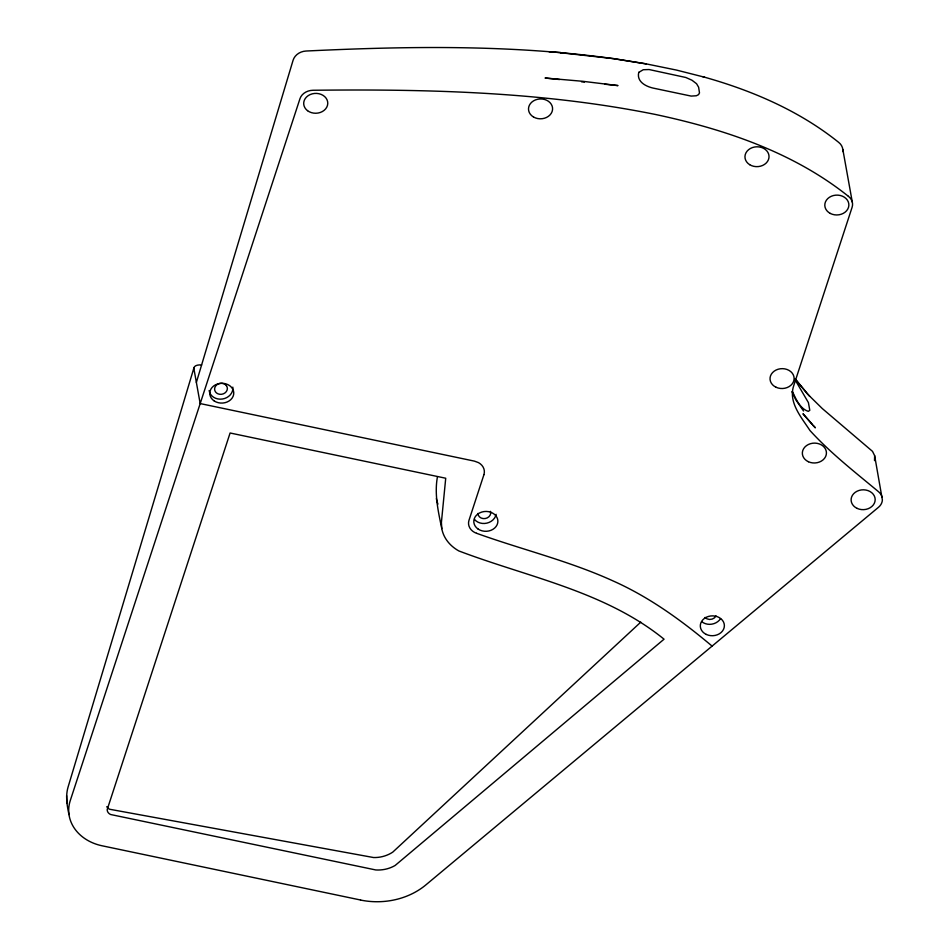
<?xml version="1.0" encoding="UTF-8"?>
<svg xmlns="http://www.w3.org/2000/svg" width="949" height="949" viewBox="0 0 949 949"><rect width="100%" height="100%" fill="white"/><g stroke="black" fill="none" stroke-linecap="round" stroke-linejoin="round"><path stroke-width="1.42" d="M437.465 476.647C434.227 494.132 438.224 511.428 441.783 528.617A40.333 33.262 -1.7 0 0 458.853 550.942C528.32 577.324 604.845 591.203 664.051 639.187L395.14 865.464A29.336 24.2 -1.7 0 1 375.804 869.96L110.689 814.527A6.56 5.409 -1.7 0 1 107.201 809.556L230.097 432.993L445.722 478.237L441.404 522.413L441.783 528.617M874.515 460.609L874.646 455.674L872.511 451.368L822.309 408.568L807.362 393.882L794.894 378.604M68.969 814.574C67.035 805.547 65.386 796.116 68.079 787.041L193.928 367.88M196.372 382.411L293.063 60.321A13.511 11.625 -10.2 0 1 306.005 51.032C408.236 46.133 511.238 44.532 612.876 58.565L646.376 63.915L676.412 70.06L704.621 77.213C752.64 90.748 799.556 110.938 838.679 142.374A13.523 11.637 -10.2 0 1 842.866 151.591M483.919 474.678L468.996 520.266A13.476 11.115 -1.7 0 0 476.576 533.302M640.789 622.129L392.744 852.143A29.146 25.089 -10.2 0 1 373.574 857.54L109.74 809.272A6.584 5.658 -10.2 0 1 106.786 806.662M560.456 52.729L612.876 58.565M549.068 51.744L560.895 52.586M559.625 79.538L545.034 78.032L582.639 81.282L618.013 85.588L604.881 84.236M581.523 81.816L584.442 82.112M613.149 58.541L646.376 63.915M360.549 900.008L101.97 845.761A44.9 37.035 -1.7 0 1 70.273 800.553L299.967 98.696A13.63 11.246 -1.7 0 1 313.051 90.262C427.513 89.004 542.923 91.685 655.462 114.473C724.028 129.1 792.961 151.994 848.394 196.313M476.588 533.291C521.962 549.649 569.175 560.918 613.196 580.99C649.507 597.158 681.797 620.634 712.094 646.103M702.829 76.739L704.621 77.213M813.044 425.449L815.381 427.821L802.984 413.752L812.13 424.381M809.651 396.291L795.559 379.434M803.566 411.012L795.725 399.683L791.976 391.712M794.598 378.983L808.418 402.625L809.794 410.288L808.311 411.38C799.888 408.58 795.997 399.149 792.498 391.664M842.831 149.432L852.297 202.101M874.646 455.674L882.38 499.945A13.274 10.949 -1.7 0 1 878.513 507.264L425.971 884.812A67.948 56.038 -1.7 0 1 360.537 900.043M66.62 795.665L66.952 803.435M201.615 364.95A11.246 5.243 16.7 0 0 193.928 368.876L200.18 403.574L474.405 461.119L478.521 462.637A13.488 11.127 -1.7 0 1 483.907 474.678M437.952 504.121A40.499 34.864 -10.2 0 1 436.374 498.605M848.394 196.313A13.511 11.139 -1.7 0 1 852.107 207.273L793.744 385.591C788.038 402.364 801.525 417.477 809.971 430.526C830.624 453.195 854.907 472.056 878.406 491.618A13.618 11.234 -1.7 0 1 882.096 497.193M232.825 387.133A11.969 10.309 -10.2 0 1 222.303 399.031A11.969 10.309 -10.2 0 1 209.136 390.502M720.564 618.677A12.005 10.332 -10.2 0 1 701.75 621.666M716.044 615.913A6.406 5.504 -10.2 0 1 705.071 617.443M496.137 514.334A12.005 10.332 -10.2 0 1 486.967 523.113A12.005 10.332 -10.2 0 1 474.571 519.518M490.503 511.369A6.406 5.504 -10.2 0 1 485.2 518.545A6.406 5.504 -10.2 0 1 477.976 513.409M638.76 72.373C636.316 82.148 646.767 86.952 654.585 88.399L691.157 96.086L696.317 95.766L698.523 94.651L699.484 92.919L698.63 87.249L696.566 83.726L691.951 80.214L685.807 77.486L649.092 69.538L643.256 69.728L638.76 72.373M226.384 385.626L225.316 384.559A6.406 5.504 -10.2 0 0 216.918 384.736A6.406 5.504 -10.2 0 0 215.577 391.996L216.645 393.064A6.406 5.504 -10.2 0 0 225.043 392.886A6.406 5.504 -10.2 0 0 226.384 385.626M214.26 400.988A12.005 9.905 -1.7 0 0 233.632 394.582A12.005 9.905 -1.7 0 0 217.416 384.013A12.005 9.905 -1.7 0 0 214.26 400.988M307.523 110.665A12.04 9.929 -1.7 0 0 327.464 105.434A12.04 9.929 -1.7 0 0 312.209 93.856A12.04 9.929 -1.7 0 0 307.523 110.665M533.528 117.012A12.04 9.929 -1.7 0 0 552.532 109.74A12.04 9.929 -1.7 0 0 535.58 99.87A12.04 9.929 -1.7 0 0 533.528 117.012M749.651 164.663A12.04 9.929 -1.7 0 0 768.927 157.925A12.04 9.929 -1.7 0 0 752.403 147.581A12.04 9.929 -1.7 0 0 749.651 164.663M830.28 213.43A12.04 9.929 -1.7 0 0 848.857 205.447A12.04 9.929 -1.7 0 0 831.371 196.241A12.04 9.929 -1.7 0 0 830.28 213.43M776.08 387.263A12.04 9.929 -1.7 0 0 794.123 378.449A12.04 9.929 -1.7 0 0 776.033 370.051A12.04 9.929 -1.7 0 0 776.08 387.263M808.394 461.724A12.04 9.929 -1.7 0 0 826.437 452.91A12.04 9.929 -1.7 0 0 808.346 444.512A12.04 9.929 -1.7 0 0 808.394 461.724M857.149 508.403A12.04 9.929 -1.7 0 0 875.18 499.601A12.04 9.929 -1.7 0 0 857.101 491.202A12.04 9.929 -1.7 0 0 857.149 508.403M706.305 634.442A12.04 9.929 -1.7 0 0 724.384 625.699A12.04 9.929 -1.7 0 0 706.341 617.241A12.04 9.929 -1.7 0 0 706.305 634.442M478.106 529.056A12.04 9.929 -1.7 0 0 497.703 522.97A12.04 9.929 -1.7 0 0 481.701 512.08A12.04 9.929 -1.7 0 0 478.106 529.056"/></g></svg>
